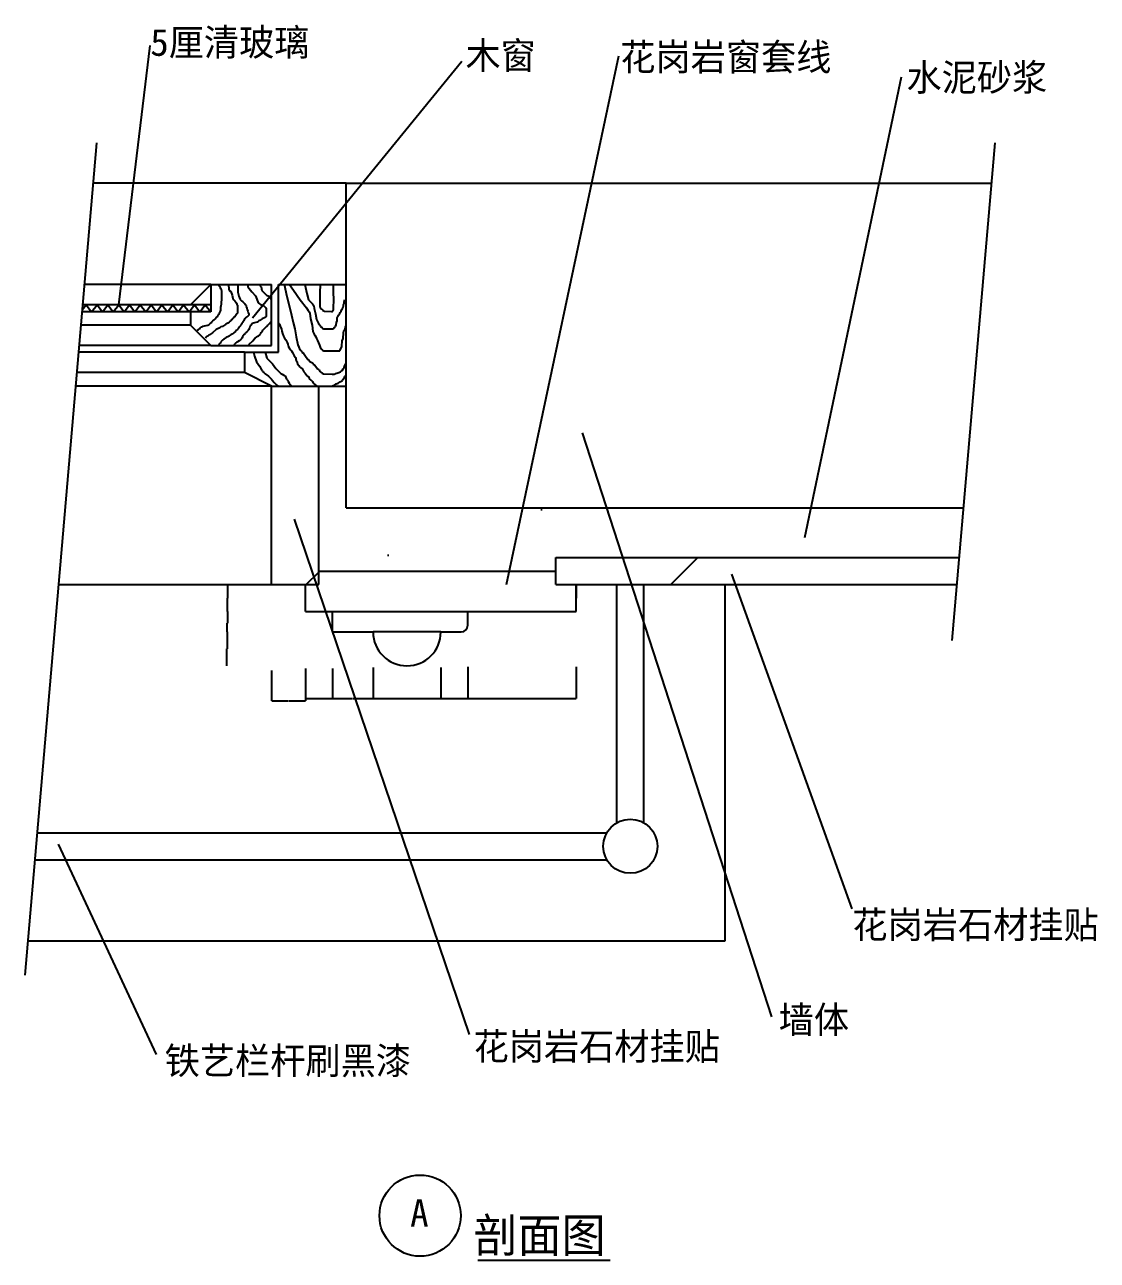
# Model space of a CAD drawing. Header units: metres. Extents: x 1429 to 10326, y -25970 to -14854.
# Drawn here: x 6284 to 10246, y -19419 to -14854 of the extents above; entities that cross this region are included whole.
import ezdxf

# ---------------------------------------------------------------- set-up
doc = ezdxf.new("R2010")
doc.units = ezdxf.units.M
for name, color, linetype in [('2', 2, 'Continuous'), ('3', 3, 'Continuous'), ('4', 4, 'Continuous'), ('7', 7, 'Continuous'), ('BH', 3, 'Continuous'), ('DIM', 3, 'Continuous'), ('TEXT', 3, 'Continuous')]:
    doc.layers.add(name, color=color, linetype=linetype)
doc.dimstyles.get("Standard").update_dxf_attribs({"dimtxt": 2.5, "dimasz": 2.5, "dimexe": 1.25, "dimexo": 0.625, "dimtad": 1, "dimcen": 2.5, "dimazin": 3, "dimtfac": 1, "dimtmove": 0, "dimatfit": 3})

# ---------------------------------------------------------------- blocks, each defined once
blk = doc.blocks.new('BH2')
at = {"layer": 'BH'}
blk.add_lwpolyline([(0, 32), (5, 28), (0, 24), (5, 20), (0, 16), (5, 12), (0, 8), (5, 4), (0, 0)], dxfattribs=at)
blk = doc.blocks.new('*D1')
for p, q in [((7033.72, -16922.93), (7033.72, -16972.93)), ((7033.47, -16972.93), (7033.22, -16972.93)), ((7033.72, -17022.93), (7033.72, -16972.93)), ((7033.72, -16972.93), (7033.72, -16972.93)), ((7033.97, -16972.93), (7034.22, -16972.93))]:
    blk.add_line(p, q)
at = {"layer": 'Defpoints'}
for p in [(7033.72, -16922.93), (7033.72, -16972.93), (7033.72, -17022.93)]:
    blk.add_point(p, dxfattribs=at)
at = {"layer": 'DIM', "insert": (7033.72, -16971.805), "char_height": 1, "attachment_point": 5}
blk.add_mtext('20', dxfattribs=at)
blk = doc.blocks.new('*D2')
for p, q in [((7032.28, -17097.93), (7032.28, -17160.43)), ((7032.53, -17160.43), (7030.75, -17160.43)), ((7031, -17222.93), (7031, -17160.43))]:
    blk.add_line(p, q)
at = {"layer": 'Defpoints'}
for p in [(7032.28, -17097.93), (7032.28, -17160.43), (7031, -17222.93)]:
    blk.add_point(p, dxfattribs=at)
at = {"layer": 'DIM', "insert": (7031.64, -17161.555), "char_height": 1, "attachment_point": 5}
blk.add_mtext('25', dxfattribs=at)
blk = doc.blocks.new('*D44')
for p, q in [((7821.2, -17229.16), (7821.2, -17343.7)), ((7921.2, -17226.35), (7921.2, -17343.7)), ((7821.45, -17343.7), (7870.2, -17343.7)), ((7872.2, -17343.7), (7920.95, -17343.7))]:
    blk.add_line(p, q)
at = {"layer": 'Defpoints'}
for p in [(7821.2, -17229.16), (7921.2, -17226.35), (7821.2, -17343.7)]:
    blk.add_point(p, dxfattribs=at)
at = {"layer": 'DIM', "insert": (7871.2, -17343.7), "char_height": 1, "attachment_point": 5}
blk.add_mtext('20', dxfattribs=at)
blk = doc.blocks.new('*D45')
for p, q in [((7321.2, -17232.53), (7321.2, -17343.7)), ((7421.2, -17232.53), (7421.2, -17343.7)), ((7321.45, -17343.7), (7370.2, -17343.7)), ((7372.2, -17343.7), (7420.95, -17343.7))]:
    blk.add_line(p, q)
at = {"layer": 'Defpoints'}
for p in [(7321.2, -17232.53), (7421.2, -17232.53), (7321.2, -17343.7)]:
    blk.add_point(p, dxfattribs=at)
at = {"layer": 'DIM', "insert": (7371.2, -17343.7), "char_height": 1, "attachment_point": 5}
blk.add_mtext('20', dxfattribs=at)
blk = doc.blocks.new('*D46')
for p, q in [((7196.2, -17239.78), (7196.2, -17352.95)), ((7321.2, -17239.78), (7321.2, -17352.95)), ((7196.45, -17352.95), (7257.7, -17352.95)), ((7259.7, -17352.95), (7320.95, -17352.95))]:
    blk.add_line(p, q)
at = {"layer": 'Defpoints'}
for p in [(7196.2, -17239.78), (7321.2, -17239.78), (7196.2, -17352.95)]:
    blk.add_point(p, dxfattribs=at)
at = {"layer": 'DIM', "insert": (7258.7, -17352.95), "char_height": 1, "attachment_point": 5}
blk.add_mtext('25', dxfattribs=at)
blk = doc.blocks.new('*D47')
for p, q in [((7033.72, -17022.93), (7033.72, -17065.18)), ((7033.97, -17065.18), (7032.03, -17065.18)), ((7032.28, -17097.93), (7032.28, -17065.18))]:
    blk.add_line(p, q)
at = {"layer": 'Defpoints'}
for p in [(7033.72, -17022.93), (7033.72, -17065.18), (7032.28, -17097.93)]:
    blk.add_point(p, dxfattribs=at)
at = {"layer": 'DIM', "insert": (7033, -17066.305), "char_height": 1, "attachment_point": 5}
blk.add_mtext('15', dxfattribs=at)
blk = doc.blocks.new('*D48')
for p, q in [((7571.2, -17229.16), (7571.2, -17343.7)), ((7821.2, -17229.16), (7821.2, -17343.7)), ((7571.45, -17343.7), (7695.2, -17343.7)), ((7697.2, -17343.7), (7820.95, -17343.7))]:
    blk.add_line(p, q)
at = {"layer": 'Defpoints'}
for p in [(7571.2, -17229.16), (7821.2, -17229.16), (7571.2, -17343.7)]:
    blk.add_point(p, dxfattribs=at)
at = {"layer": 'DIM', "insert": (7696.2, -17343.7), "char_height": 1, "attachment_point": 5}
blk.add_mtext('50', dxfattribs=at)
blk = doc.blocks.new('*D49')
for p, q in [((7421.2, -17232.53), (7421.2, -17343.7)), ((7571.2, -17229.16), (7571.2, -17343.7)), ((7421.45, -17343.7), (7495.2, -17343.7)), ((7497.2, -17343.7), (7570.95, -17343.7))]:
    blk.add_line(p, q)
at = {"layer": 'Defpoints'}
for p in [(7421.2, -17232.53), (7571.2, -17229.16), (7421.2, -17343.7)]:
    blk.add_point(p, dxfattribs=at)
at = {"layer": 'DIM', "insert": (7496.2, -17343.7), "char_height": 1, "attachment_point": 5}
blk.add_mtext('30', dxfattribs=at)
blk = doc.blocks.new('*D50')
for p, q in [((8321.2, -16922.93), (8321.2, -16972.93)), ((8320.95, -16972.93), (8320.7, -16972.93)), ((8321.2, -17022.93), (8321.2, -16972.93)), ((8321.2, -16972.93), (8321.2, -16972.93)), ((8321.45, -16972.93), (8321.7, -16972.93))]:
    blk.add_line(p, q)
at = {"layer": 'Defpoints'}
for p in [(8321.2, -16922.93), (8321.2, -16972.93), (8321.2, -17022.93)]:
    blk.add_point(p, dxfattribs=at)
at = {"layer": 'DIM', "insert": (8321.2, -16971.805), "char_height": 1, "attachment_point": 5}
blk.add_mtext('20', dxfattribs=at)
blk = doc.blocks.new('*D51')
for p, q in [((7921.2, -17226.35), (7921.2, -17343.7)), ((8321.2, -17226.35), (8321.2, -17343.7)), ((7921.45, -17343.7), (8120.2, -17343.7)), ((8122.2, -17343.7), (8320.95, -17343.7))]:
    blk.add_line(p, q)
at = {"layer": 'Defpoints'}
for p in [(7921.2, -17226.35), (8321.2, -17226.35), (7921.2, -17343.7)]:
    blk.add_point(p, dxfattribs=at)
at = {"layer": 'DIM', "insert": (8121.2, -17343.7), "char_height": 1, "attachment_point": 5}
blk.add_mtext('80', dxfattribs=at)

msp = doc.modelspace()

# ---------------------------------------------------------------- hatches: boundary and pattern name
at = {"layer": 'BH'}
h = msp.add_hatch(dxfattribs=at)
h.set_pattern_fill('ANSI31', scale=1500)
h.paths.add_polyline_path([(9751.54, -16639.59), (9855.23, -15439.59), (7471.2, -15439.59), (7471.2, -16639.59)])
h = msp.add_hatch(dxfattribs=at)
h.set_pattern_fill('ANSI33', scale=300)
h.paths.add_polyline_path([(7371.2, -16189.59), (7196.2, -16189.59), (7196.2, -16922.93), (7321.2, -16922.93), (7321.2, -16872.93), (7371.2, -16872.93)])
h.paths.add_polyline_path([(7571.2, -17097.93, 1), (7821.2, -17097.93), (7896.2, -17097.93, 0.41), (7921.2, -17072.93), (7921.2, -17022.93), (8321.2, -17022.93), (8321.2, -16922.93), (8246.2, -16922.93), (8246.2, -16872.93), (7321.2, -16872.93), (7321.2, -17022.93), (7421.2, -17022.93), (7421.2, -17097.93)])
h.paths.add_polyline_path([(8246.2, -16822.93), (8246.2, -16922.93), (9727.06, -16922.93), (9735.7, -16822.93)])
h = msp.add_hatch(dxfattribs=at)
h.set_pattern_fill('AR-CONC', scale=15)
h.paths.add_polyline_path([(8246.2, -16872.93), (8246.2, -16822.93), (9735.7, -16822.93), (9751.54, -16639.59), (7471.2, -16639.59), (7471.2, -16189.59), (7371.2, -16189.59), (7371.2, -16872.93)])

# ---------------------------------------------------------------- linework, layer by layer
at = {"layer": '2'}
for p, q in [((7471.2, -15439.59), (9855.23, -15439.59)), ((7471.2, -16639.59), (7471.2, -15439.59)), ((7471.2, -16639.59), (9751.54, -16639.59))]:
    msp.add_line(p, q, dxfattribs=at)
at = {"layer": '3'}
for p, q in [((6549.82, -15291.09), (6284.11, -18366.32)), ((9868.06, -15291.09), (9709.21, -17129.49)), ((6896.2, -15964.59), (6491.63, -15964.59)), ((7096.2, -16139.59), (6476.51, -16139.59))]:
    msp.add_line(p, q, dxfattribs=at)
at = {"layer": '4'}
for p, q in [((7471.2, -15439.59), (6536.99, -15439.59)), ((6896.2, -15889.59), (6971.2, -15814.59)), ((6971.2, -15814.59), (7196.2, -15814.59)), ((6971.2, -15814.59), (6971.2, -15914.59)), ((7196.2, -16039.59), (7196.2, -15814.59)), ((7221.2, -15814.59), (7471.2, -15814.59)), ((7221.2, -16064.59), (7221.2, -15814.59)), ((6896.2, -15914.59), (6896.2, -15964.59)), ((6896.2, -15964.59), (6971.2, -16039.59)), ((6971.2, -16039.59), (7196.2, -16039.59)), ((7096.2, -16064.59), (7221.2, -16064.59)), ((7096.2, -16064.59), (7096.2, -16139.59)), ((7196.2, -16189.59), (7096.2, -16139.59)), ((7196.2, -16189.59), (7471.2, -16189.59)), ((7196.2, -16922.93), (7196.2, -16189.59)), ((7371.2, -16922.93), (7371.2, -16189.59)), ((8246.2, -16822.93), (9735.7, -16822.93)), ((8246.2, -16922.93), (8246.2, -16822.93)), ((7371.2, -16872.93), (8246.2, -16872.93)), ((6408.82, -16922.93), (7196.2, -16922.93)), ((7196.2, -16922.93), (7371.2, -16922.93)), ((7321.2, -17022.93), (7321.2, -16922.93)), ((8246.2, -16922.93), (9727.06, -16922.93)), ((8321.2, -17022.93), (8321.2, -16922.93)), ((8871.2, -18239.59), (8871.2, -16922.93)), ((7321.2, -17022.93), (7421.2, -17022.93)), ((7421.2, -17022.93), (7921.2, -17022.93)), ((7421.2, -17097.93), (7421.2, -17022.93)), ((7921.2, -17022.93), (8321.2, -17022.93)), ((7921.2, -17072.93), (7921.2, -17022.93)), ((7421.2, -17097.93), (7571.2, -17097.93)), ((7821.2, -17097.93), (7571.2, -17097.93)), ((7821.2, -17097.93), (7896.2, -17097.93)), ((6295.06, -18239.59), (8871.2, -18239.59))]:
    msp.add_line(p, q, dxfattribs=at)
for centre, radius, start in [((7896.2, -17072.93), 25, 270), ((7696.2, -17097.93), 125, 180)]:
    msp.add_arc(centre, radius, start, 0, dxfattribs=at)
at = {"layer": '7'}
for p, q in [((6971.2, -15814.59), (6504.59, -15814.59)), ((6971.2, -15914.59), (6495.95, -15914.59)), ((6971.2, -15889.59), (6498.11, -15889.59)), ((7096.2, -16064.59), (6482.99, -16064.59)), ((6971.2, -16039.59), (6485.15, -16039.59)), ((7196.2, -16189.59), (6472.19, -16189.59)), ((8471.2, -17802.99), (8471.2, -16922.93)), ((8571.2, -17802.99), (8571.2, -16922.93)), ((6329.62, -17839.59), (8434.6, -17839.59)), ((6320.98, -17939.59), (8434.6, -17939.59))]:
    msp.add_line(p, q, dxfattribs=at)
msp.add_circle((8521.2, -17889.59), 100, dxfattribs=at)
at = {"layer": 'BH'}
for p, q in [((7000.9, -15816.09), (6999.41, -15814.59)), ((7002.72, -15818.8), (7000.9, -15816.09)), ((7005.44, -15823.34), (7002.72, -15818.8)), ((7007.26, -15826.96), (7005.44, -15823.34)), ((7009.07, -15830.59), (7007.26, -15826.96)), ((7010.89, -15834.21), (7009.07, -15830.59)), ((7011.79, -15838.74), (7010.89, -15834.21)), ((7011.79, -15868.65), (7011.79, -15838.74)), ((7037.2, -15814.59), (7037.2, -15816.09)), ((7037.2, -15816.09), (7038.11, -15830.59)), ((7038.11, -15830.59), (7039.93, -15836.02)), ((7039.93, -15836.02), (7045.37, -15840.56)), ((7045.37, -15840.56), (7049.91, -15853.25)), ((7071.69, -15814.59), (7071.69, -15842.37)), ((7106.71, -15814.59), (7108.9, -15823.34)), ((7108.9, -15823.34), (7123.42, -15841.46)), ((7151.84, -15814.59), (7152.46, -15817.9)), ((7152.46, -15817.9), (7157, -15823.34)), ((7157, -15823.34), (7160.63, -15836.02)), ((7160.63, -15836.02), (7164.26, -15840.56)), ((7164.26, -15840.56), (7167.89, -15844.18)), ((7243.59, -15814.59), (7244.24, -15817.63)), ((7244.24, -15817.63), (7251.67, -15853.25)), ((7262.35, -15814.59), (7277.53, -15835.44)), ((7277.53, -15835.44), (7301.31, -15871.06)), ((7318.38, -15814.59), (7326.57, -15847.31)), ((7375.61, -15816.14), (7374.13, -15842.86)), ((7375.72, -15814.59), (7375.61, -15816.14)), ((7424.39, -15854.73), (7424.39, -15814.59)), ((7010.89, -15881.34), (7011.79, -15868.65)), ((7010.89, -15886.78), (7010.89, -15881.34)), ((7049.91, -15853.25), (7053.54, -15865.93)), ((7053.54, -15865.93), (7056.26, -15871.37)), ((7056.26, -15871.37), (7059.89, -15875)), ((7059.89, -15875), (7063.52, -15879.53)), ((7063.52, -15879.53), (7066.25, -15883.15)), ((7066.25, -15883.15), (7068.06, -15886.78)), ((7071.69, -15842.37), (7075.32, -15856.87)), ((7075.32, -15856.87), (7079.86, -15869.56)), ((7079.86, -15869.56), (7085.31, -15874.09)), ((7085.31, -15874.09), (7089.84, -15878.62)), ((7089.84, -15878.62), (7093.47, -15882.25)), ((7093.47, -15882.25), (7097.1, -15885.87)), ((7097.1, -15885.87), (7098.92, -15889.5)), ((7123.42, -15841.46), (7136.13, -15855.96)), ((7136.13, -15855.96), (7141.57, -15868.65)), ((7141.57, -15868.65), (7147.02, -15881.34)), ((7147.02, -15881.34), (7151.56, -15885.87)), ((7151.56, -15885.87), (7155.19, -15888.59)), ((7167.89, -15844.18), (7172.43, -15848.71)), ((7172.43, -15848.71), (7175.15, -15850.53)), ((7175.15, -15850.53), (7177.88, -15853.25)), ((7177.88, -15853.25), (7183.32, -15855.96)), ((7183.32, -15855.96), (7186.04, -15857.78)), ((7186.04, -15857.78), (7186.95, -15858.68)), ((7186.95, -15858.68), (7189.67, -15861.4)), ((7189.67, -15861.4), (7192.4, -15864.12)), ((7192.4, -15864.12), (7194.21, -15867.75)), ((7251.67, -15853.25), (7260.59, -15891.83)), ((7301.31, -15871.06), (7325.09, -15900.74)), ((7326.57, -15847.31), (7332.52, -15871.06)), ((7332.52, -15871.06), (7341.43, -15879.96)), ((7341.43, -15879.96), (7347.38, -15885.9)), ((7347.38, -15885.9), (7351.84, -15893.32)), ((7374.13, -15842.86), (7374.13, -15896.29)), ((7425.88, -15859.18), (7424.39, -15854.73)), ((7424.39, -15888.87), (7425.88, -15881.44)), ((7425.88, -15881.44), (7425.88, -15859.18)), ((7461.54, -15888.87), (7464.52, -15884.41)), ((7464.52, -15879.96), (7466, -15875.51)), ((7464.52, -15884.41), (7464.52, -15879.96)), ((7466, -15875.51), (7466, -15871.06)), ((6994.55, -15933), (6997.27, -15930.28)), ((6997.27, -15930.28), (6998.18, -15928.47)), ((6998.18, -15928.47), (6999.99, -15926.66)), ((6999.99, -15926.66), (7001.81, -15923.94)), ((7001.81, -15923.94), (7003.63, -15920.31)), ((7003.63, -15920.31), (7005.44, -15917.6)), ((7005.44, -15917.6), (7007.26, -15913.06)), ((7007.26, -15913.06), (7008.16, -15908.53)), ((7008.16, -15908.53), (7009.07, -15903.09)), ((7009.07, -15897.66), (7009.98, -15892.22)), ((7009.07, -15903.09), (7009.07, -15897.66)), ((7009.98, -15892.22), (7010.89, -15886.78)), ((7062.62, -15929.38), (7059.89, -15933)), ((7065.34, -15926.66), (7062.62, -15929.38)), ((7067.15, -15923.03), (7065.34, -15926.66)), ((7069.88, -15920.31), (7067.15, -15923.03)), ((7068.06, -15886.78), (7069.88, -15890.41)), ((7069.88, -15890.41), (7070.78, -15893.12)), ((7070.78, -15917.6), (7069.88, -15920.31)), ((7070.78, -15893.12), (7070.78, -15917.6)), ((7098.92, -15889.5), (7101.64, -15892.22)), ((7101.64, -15892.22), (7102.55, -15895.84)), ((7102.55, -15895.84), (7104.36, -15898.56)), ((7104.36, -15898.56), (7105.27, -15902.19)), ((7107.99, -15931.19), (7104.36, -15933.91)), ((7105.27, -15902.19), (7106.18, -15906.72)), ((7106.18, -15906.72), (7107.99, -15912.16)), ((7107.99, -15912.16), (7109.81, -15917.6)), ((7111.62, -15927.57), (7107.99, -15931.19)), ((7109.81, -15917.6), (7111.62, -15921.22)), ((7111.62, -15921.22), (7111.62, -15927.57)), ((7155.19, -15888.59), (7158.82, -15889.5)), ((7158.82, -15889.5), (7162.45, -15891.31)), ((7162.45, -15891.31), (7166.08, -15892.22)), ((7166.08, -15892.22), (7169.71, -15894.94)), ((7169.71, -15894.94), (7172.43, -15897.66)), ((7172.43, -15897.66), (7174.25, -15900.37)), ((7174.25, -15900.37), (7176.06, -15904)), ((7176.06, -15931.19), (7175.15, -15933)), ((7176.06, -15904), (7176.06, -15931.19)), ((7260.59, -15891.83), (7269.51, -15927.45)), ((7269.51, -15927.45), (7275.45, -15954.17)), ((7325.09, -15900.74), (7331.03, -15909.64)), ((7331.03, -15909.64), (7335.49, -15915.58)), ((7335.49, -15915.58), (7336.98, -15920.03)), ((7336.98, -15920.03), (7339.95, -15940.81)), ((7351.84, -15893.32), (7353.32, -15902.22)), ((7353.32, -15902.22), (7357.78, -15923)), ((7357.78, -15923), (7362.24, -15943.78)), ((7374.13, -15896.29), (7377.1, -15900.74)), ((7377.1, -15900.74), (7380.07, -15905.19)), ((7380.07, -15905.19), (7384.53, -15908.16)), ((7384.53, -15908.16), (7386.02, -15908.16)), ((7386.02, -15908.16), (7386.02, -15909.64)), ((7386.02, -15909.64), (7388.99, -15911.13)), ((7388.99, -15911.13), (7390.48, -15912.61)), ((7390.48, -15912.61), (7416.96, -15914.1)), ((7416.96, -15914.1), (7421.42, -15914.1)), ((7421.42, -15914.1), (7422.91, -15912.61)), ((7422.91, -15912.61), (7424.39, -15908.16)), ((7424.39, -15908.16), (7424.39, -15888.87)), ((7440.74, -15933.39), (7442.23, -15930.42)), ((7442.23, -15930.42), (7443.71, -15927.45)), ((7443.71, -15927.45), (7448.17, -15921.52)), ((7448.17, -15921.52), (7449.66, -15917.06)), ((7449.66, -15917.06), (7452.63, -15912.61)), ((7452.63, -15912.61), (7455.6, -15906.67)), ((7455.6, -15906.67), (7458.57, -15902.22)), ((7458.57, -15902.22), (7460.06, -15897.77)), ((7460.06, -15897.77), (7461.54, -15893.32)), ((7461.54, -15893.32), (7461.54, -15888.87)), ((6925.58, -15980.13), (6929.21, -15977.41)), ((6929.21, -15977.41), (6931.93, -15974.69)), ((6931.93, -15974.69), (6933.74, -15972.88)), ((6933.74, -15972.88), (6936.47, -15971.07)), ((6936.47, -15971.07), (6939.19, -15970.16)), ((6939.19, -15970.16), (6943.73, -15968.35)), ((6943.73, -15968.35), (6948.26, -15966.54)), ((6948.26, -15966.54), (6960.97, -15964.72)), ((6960.97, -15964.72), (6964.6, -15962.91)), ((6964.6, -15962.91), (6967.32, -15960.19)), ((6967.32, -15960.19), (6969.14, -15958.38)), ((6969.14, -15958.38), (6972.77, -15955.66)), ((6972.77, -15955.66), (6975.49, -15952.04)), ((6975.49, -15952.04), (6979.12, -15948.41)), ((6979.12, -15948.41), (6983.66, -15944.79)), ((6983.66, -15944.79), (6987.29, -15941.16)), ((6987.29, -15941.16), (6990.92, -15936.63)), ((6990.92, -15936.63), (6994.55, -15933)), ((7004.53, -15974.69), (6991.83, -15980.13)), ((7009.07, -15971.07), (7004.53, -15974.69)), ((7014.52, -15969.26), (7009.07, -15971.07)), ((7018.15, -15966.54), (7014.52, -15969.26)), ((7021.78, -15963.82), (7018.15, -15966.54)), ((7025.41, -15962.01), (7021.78, -15963.82)), ((7027.22, -15960.19), (7025.41, -15962.01)), ((7034.48, -15956.57), (7027.22, -15960.19)), ((7039.93, -15952.94), (7034.48, -15956.57)), ((7041.74, -15951.13), (7039.93, -15952.94)), ((7044.47, -15949.32), (7041.74, -15951.13)), ((7045.37, -15947.5), (7044.47, -15949.32)), ((7048.1, -15945.69), (7045.37, -15947.5)), ((7050.82, -15942.97), (7048.1, -15945.69)), ((7052.63, -15940.25), (7050.82, -15942.97)), ((7055.36, -15937.53), (7052.63, -15940.25)), ((7056.26, -15934.82), (7055.36, -15937.53)), ((7059.89, -15933), (7056.26, -15934.82)), ((7072.6, -15977.41), (7069.88, -15980.13)), ((7075.32, -15974.69), (7072.6, -15977.41)), ((7078.04, -15971.07), (7075.32, -15974.69)), ((7080.77, -15967.44), (7078.04, -15971.07)), ((7081.68, -15963.82), (7080.77, -15967.44)), ((7084.4, -15961.1), (7081.68, -15963.82)), ((7086.21, -15957.47), (7084.4, -15961.1)), ((7089.84, -15952.94), (7086.21, -15957.47)), ((7091.66, -15949.32), (7089.84, -15952.94)), ((7093.47, -15947.5), (7091.66, -15949.32)), ((7095.29, -15944.79), (7093.47, -15947.5)), ((7097.1, -15941.16), (7095.29, -15944.79)), ((7098.92, -15938.44), (7097.1, -15941.16)), ((7100.73, -15936.63), (7098.92, -15938.44)), ((7104.36, -15933.91), (7100.73, -15936.63)), ((7113.44, -15976.51), (7112.53, -15980.13)), ((7116.16, -15971.98), (7113.44, -15976.51)), ((7117.07, -15967.44), (7116.16, -15971.98)), ((7119.79, -15965.63), (7117.07, -15967.44)), ((7121.61, -15962.91), (7119.79, -15965.63)), ((7122.51, -15960.19), (7121.61, -15962.91)), ((7123.42, -15958.38), (7122.51, -15960.19)), ((7127.96, -15956.57), (7123.42, -15958.38)), ((7142.48, -15953.85), (7127.96, -15956.57)), ((7146.11, -15951.13), (7142.48, -15953.85)), ((7148.83, -15948.41), (7146.11, -15951.13)), ((7152.46, -15947.5), (7148.83, -15948.41)), ((7154.28, -15945.69), (7152.46, -15947.5)), ((7157.91, -15943.88), (7154.28, -15945.69)), ((7161.54, -15941.16), (7157.91, -15943.88)), ((7172.43, -15935.72), (7161.54, -15941.16)), ((7166.99, -15979.23), (7169.71, -15976.51)), ((7169.71, -15976.51), (7176.97, -15969.26)), ((7175.15, -15933), (7172.43, -15935.72)), ((7176.97, -15969.26), (7178.78, -15968.35)), ((7178.78, -15968.35), (7180.6, -15967.44)), ((7180.6, -15967.44), (7182.41, -15963.82)), ((7182.41, -15963.82), (7185.14, -15962.01)), ((7185.14, -15962.01), (7186.04, -15961.1)), ((7186.04, -15961.1), (7187.86, -15958.38)), ((7187.86, -15958.38), (7192.4, -15953.85)), ((7192.4, -15953.85), (7195.12, -15951.13)), ((7221.2, -15955.46), (7224.92, -15960.1)), ((7224.92, -15960.1), (7227.9, -15967.52)), ((7227.9, -15967.52), (7230.87, -15973.46)), ((7230.87, -15973.46), (7232.35, -15979.4)), ((7275.45, -15954.17), (7281.4, -15977.91)), ((7339.95, -15940.81), (7345.89, -15964.56)), ((7345.89, -15964.56), (7348.86, -15988.3)), ((7362.24, -15943.78), (7365.21, -15951.2)), ((7365.21, -15951.2), (7369.67, -15958.62)), ((7369.67, -15958.62), (7371.16, -15961.59)), ((7371.16, -15961.59), (7374.13, -15964.56)), ((7374.13, -15964.56), (7377.1, -15969.01)), ((7377.1, -15969.01), (7381.56, -15971.98)), ((7381.56, -15971.98), (7386.02, -15976.43)), ((7386.02, -15976.43), (7388.99, -15977.91)), ((7421.42, -15977.91), (7424.39, -15976.43)), ((7424.39, -15976.43), (7427.36, -15973.46)), ((7427.36, -15973.46), (7430.34, -15971.98)), ((7430.34, -15971.98), (7431.82, -15969.01)), ((7431.82, -15969.01), (7434.79, -15963.07)), ((7434.79, -15963.07), (7436.28, -15954.17)), ((7436.28, -15954.17), (7437.77, -15948.23)), ((7437.77, -15936.36), (7440.74, -15933.39)), ((7437.77, -15948.23), (7437.77, -15936.36)), ((7467.49, -15977.91), (7468.98, -15970.49)), ((7468.98, -15970.49), (7471.2, -15966.05)), ((6921.04, -15982.85), (6925.58, -15980.13)), ((6954.62, -16009.14), (6951.89, -16011.85)), ((6957.34, -16006.42), (6954.62, -16009.14)), ((6960.97, -16004.6), (6957.34, -16006.42)), ((6962.79, -16002.79), (6960.97, -16004.6)), ((6964.6, -16001.88), (6962.79, -16002.79)), ((6966.42, -16000.07), (6964.6, -16001.88)), ((6970.05, -15998.26), (6966.42, -16000.07)), ((6973.68, -15995.54), (6970.05, -15998.26)), ((6977.31, -15992.82), (6973.68, -15995.54)), ((6991.83, -15980.13), (6977.31, -15992.82)), ((7011.79, -16022.73), (7009.07, -16025.45)), ((7015.42, -16019.11), (7011.79, -16022.73)), ((7019.96, -16016.39), (7015.42, -16019.11)), ((7022.68, -16014.57), (7019.96, -16016.39)), ((7024.5, -16012.76), (7022.68, -16014.57)), ((7028.13, -16010.04), (7024.5, -16012.76)), ((7030.85, -16008.23), (7028.13, -16010.04)), ((7034.48, -16007.32), (7030.85, -16008.23)), ((7039.02, -16004.6), (7034.48, -16007.32)), ((7042.65, -16001.88), (7039.02, -16004.6)), ((7047.19, -15999.17), (7042.65, -16001.88)), ((7049.91, -15997.35), (7047.19, -15999.17)), ((7051.73, -15996.45), (7049.91, -15997.35)), ((7055.36, -15993.73), (7051.73, -15996.45)), ((7058.08, -15991.01), (7055.36, -15993.73)), ((7062.62, -15987.38), (7058.08, -15991.01)), ((7066.25, -15982.85), (7062.62, -15987.38)), ((7069.88, -15980.13), (7066.25, -15982.85)), ((7076.23, -16022.73), (7074.41, -16023.64)), ((7078.04, -16020.92), (7076.23, -16022.73)), ((7080.77, -16019.11), (7078.04, -16020.92)), ((7083.49, -16016.39), (7080.77, -16019.11)), ((7084.4, -16014.57), (7083.49, -16016.39)), ((7087.12, -16010.95), (7084.4, -16014.57)), ((7088.94, -16007.32), (7087.12, -16010.95)), ((7090.75, -16003.7), (7088.94, -16007.32)), ((7091.66, -16001.88), (7090.75, -16003.7)), ((7098.01, -15995.54), (7091.66, -16001.88)), ((7099.83, -15992.82), (7098.01, -15995.54)), ((7105.27, -15989.2), (7099.83, -15992.82)), ((7107.09, -15986.48), (7105.27, -15989.2)), ((7109.81, -15983.76), (7107.09, -15986.48)), ((7112.53, -15980.13), (7109.81, -15983.76)), ((7112.53, -16036.33), (7127.05, -16021.82)), ((7127.05, -16021.82), (7131.59, -16016.39)), ((7131.59, -16016.39), (7134.31, -16012.76)), ((7134.31, -16012.76), (7137.04, -16010.95)), ((7137.04, -16010.95), (7140.67, -16009.14)), ((7140.67, -16009.14), (7145.2, -16005.51)), ((7145.2, -16005.51), (7147.93, -16003.7)), ((7147.93, -16003.7), (7149.74, -16001.88)), ((7149.74, -16001.88), (7152.46, -16000.07)), ((7152.46, -16000.07), (7153.37, -15999.17)), ((7153.37, -15999.17), (7154.28, -15997.35)), ((7154.28, -15997.35), (7156.09, -15994.63)), ((7156.09, -15994.63), (7157.91, -15991.91)), ((7157.91, -15991.91), (7159.72, -15989.2)), ((7159.72, -15989.2), (7162.45, -15985.57)), ((7162.45, -15985.57), (7164.26, -15982.85)), ((7164.26, -15982.85), (7166.99, -15979.23)), ((7232.35, -15979.4), (7233.84, -15986.82)), ((7233.84, -15986.82), (7236.81, -15995.72)), ((7236.81, -15995.72), (7239.78, -16004.63)), ((7239.78, -16004.63), (7244.24, -16012.05)), ((7244.24, -16012.05), (7248.7, -16017.98)), ((7248.7, -16017.98), (7251.67, -16023.92)), ((7281.4, -15977.91), (7287.34, -16007.59)), ((7287.34, -16007.59), (7293.28, -16037.28)), ((7348.86, -15988.3), (7353.32, -15997.21)), ((7353.32, -15997.21), (7356.29, -16001.66)), ((7356.29, -16001.66), (7359.27, -16007.59)), ((7359.27, -16007.59), (7362.24, -16013.53)), ((7362.24, -16013.53), (7365.21, -16020.95)), ((7365.21, -16020.95), (7369.67, -16029.86)), ((7388.99, -15977.91), (7421.42, -15977.91)), ((7457.09, -16022.44), (7460.06, -16013.53)), ((7457.09, -16028.37), (7457.09, -16022.44)), ((7460.06, -16013.53), (7461.54, -15992.75)), ((7461.54, -15992.75), (7463.03, -15985.33)), ((7463.03, -15985.33), (7467.49, -15977.91)), ((7002.72, -16033.61), (7000.9, -16038.14)), ((7008.16, -16028.17), (7002.72, -16033.61)), ((7009.07, -16025.45), (7008.16, -16028.17)), ((7058.99, -16034.51), (7058.08, -16037.23)), ((7063.52, -16029.98), (7058.99, -16034.51)), ((7067.15, -16027.26), (7063.52, -16029.98)), ((7070.78, -16026.36), (7067.15, -16027.26)), ((7073.51, -16025.45), (7070.78, -16026.36)), ((7074.41, -16023.64), (7073.51, -16025.45)), ((7128.71, -16064.59), (7132.78, -16078.83)), ((7172.08, -16064.59), (7178.85, -16086.25)), ((7251.67, -16023.92), (7253.16, -16028.37)), ((7253.16, -16028.37), (7256.13, -16034.31)), ((7256.13, -16034.31), (7257.62, -16041.73)), ((7257.62, -16041.73), (7260.59, -16047.67)), ((7260.59, -16047.67), (7263.56, -16052.12)), ((7263.56, -16052.12), (7266.53, -16056.57)), ((7266.53, -16056.57), (7269.51, -16059.54)), ((7269.51, -16059.54), (7273.96, -16065.48)), ((7273.96, -16065.48), (7279.91, -16077.35)), ((7293.28, -16037.28), (7296.26, -16046.18)), ((7296.26, -16046.18), (7300.71, -16055.09)), ((7300.71, -16055.09), (7305.17, -16059.54)), ((7305.17, -16059.54), (7308.15, -16063.99)), ((7308.15, -16063.99), (7314.09, -16068.44)), ((7314.09, -16068.44), (7318.55, -16075.86)), ((7369.67, -16029.86), (7372.64, -16038.76)), ((7372.64, -16038.76), (7375.61, -16046.18)), ((7375.61, -16046.18), (7378.59, -16052.12)), ((7378.59, -16052.12), (7383.04, -16055.09)), ((7383.04, -16055.09), (7384.53, -16056.57)), ((7384.53, -16056.57), (7388.99, -16059.54)), ((7388.99, -16059.54), (7448.17, -16059.54)), ((7448.17, -16059.54), (7451.14, -16053.6)), ((7451.14, -16053.6), (7455.6, -16044.7)), ((7455.6, -16035.79), (7457.09, -16028.37)), ((7455.6, -16044.7), (7455.6, -16035.79)), ((7132.78, -16078.83), (7140.21, -16099.61)), ((7140.21, -16099.61), (7146.16, -16108.52)), ((7146.16, -16108.52), (7152.1, -16117.42)), ((7178.85, -16086.25), (7199.66, -16107.03)), ((7199.66, -16107.03), (7205.6, -16115.94)), ((7279.91, -16077.35), (7284.37, -16083.28)), ((7284.37, -16083.28), (7285.85, -16086.25)), ((7285.85, -16086.25), (7285.85, -16090.71)), ((7285.85, -16090.71), (7287.34, -16095.16)), ((7287.34, -16095.16), (7290.31, -16099.61)), ((7290.31, -16099.61), (7290.31, -16102.58)), ((7290.31, -16102.58), (7291.8, -16107.03)), ((7291.8, -16107.03), (7296.26, -16112.97)), ((7296.26, -16112.97), (7299.23, -16118.9)), ((7318.55, -16075.86), (7330.44, -16090.71)), ((7330.44, -16090.71), (7334.9, -16095.16)), ((7334.9, -16095.16), (7337.87, -16098.13)), ((7337.87, -16098.13), (7342.33, -16101.09)), ((7342.33, -16101.09), (7346.78, -16104.06)), ((7346.78, -16104.06), (7349.76, -16108.52)), ((7349.76, -16108.52), (7354.21, -16111.48)), ((7354.21, -16111.48), (7360.16, -16117.42)), ((7465.41, -16117.42), (7466.9, -16112.97)), ((7466.9, -16112.97), (7468.38, -16108.52)), ((7468.38, -16108.52), (7471.2, -16104.76)), ((7152.1, -16117.42), (7156.56, -16124.84)), ((7156.56, -16124.84), (7161.02, -16130.78)), ((7161.02, -16130.78), (7162.51, -16135.23)), ((7162.51, -16135.23), (7166.96, -16139.68)), ((7166.96, -16139.68), (7172.91, -16144.13)), ((7172.91, -16144.13), (7184.8, -16153.04)), ((7184.8, -16153.04), (7190.74, -16158.98)), ((7190.74, -16158.98), (7195.2, -16163.43)), ((7205.6, -16115.94), (7211.55, -16124.84)), ((7211.55, -16124.84), (7218.98, -16132.26)), ((7218.98, -16132.26), (7224.92, -16138.2)), ((7224.92, -16138.2), (7230.87, -16142.65)), ((7230.87, -16142.65), (7235.33, -16145.62)), ((7235.33, -16145.62), (7241.27, -16148.59)), ((7241.27, -16148.59), (7245.73, -16151.55)), ((7245.73, -16151.55), (7247.21, -16154.52)), ((7247.21, -16154.52), (7248.7, -16157.49)), ((7248.7, -16157.49), (7251.67, -16163.43)), ((7299.23, -16118.9), (7303.69, -16121.87)), ((7303.69, -16121.87), (7305.17, -16121.87)), ((7305.17, -16121.87), (7308.15, -16123.36)), ((7308.15, -16123.36), (7309.63, -16124.84)), ((7309.63, -16124.84), (7311.12, -16129.29)), ((7311.12, -16129.29), (7314.09, -16133.75)), ((7314.09, -16133.75), (7315.58, -16136.71)), ((7315.58, -16136.71), (7320.03, -16141.17)), ((7320.03, -16141.17), (7323.01, -16145.62)), ((7323.01, -16145.62), (7327.46, -16151.55)), ((7327.46, -16151.55), (7328.95, -16153.04)), ((7328.95, -16153.04), (7331.92, -16154.52)), ((7331.92, -16154.52), (7333.41, -16157.49)), ((7333.41, -16157.49), (7334.9, -16160.46)), ((7334.9, -16160.46), (7337.87, -16163.43)), ((7360.16, -16117.42), (7366.1, -16126.32)), ((7366.1, -16126.32), (7370.56, -16129.29)), ((7370.56, -16129.29), (7372.05, -16129.29)), ((7372.05, -16129.29), (7373.53, -16132.26)), ((7373.53, -16132.26), (7375.02, -16135.23)), ((7375.02, -16135.23), (7377.99, -16138.2)), ((7377.99, -16138.2), (7382.45, -16141.17)), ((7382.45, -16141.17), (7388.4, -16144.13)), ((7388.4, -16144.13), (7419.34, -16145.62)), ((7419.34, -16145.62), (7426.77, -16145.62)), ((7426.77, -16145.62), (7431.23, -16144.13)), ((7431.23, -16144.13), (7432.71, -16142.65)), ((7432.71, -16142.65), (7437.17, -16141.17)), ((7437.17, -16141.17), (7444.6, -16139.68)), ((7444.6, -16139.68), (7450.55, -16136.71)), ((7450.55, -16136.71), (7456.49, -16132.26)), ((7456.49, -16132.26), (7460.95, -16126.32)), ((7460.95, -16126.32), (7463.92, -16120.39)), ((7460.95, -16163.43), (7465.41, -16157.49)), ((7463.92, -16120.39), (7465.41, -16117.42)), ((7465.41, -16157.49), (7466.9, -16154.52)), ((7466.9, -16154.52), (7469.87, -16151.55)), ((7469.87, -16151.55), (7471.2, -16147.56)), ((7195.2, -16163.43), (7199.66, -16169.36)), ((7199.66, -16169.36), (7205.6, -16176.78)), ((7205.6, -16176.78), (7210.06, -16181.24)), ((7210.06, -16181.24), (7216.01, -16185.69)), ((7216.01, -16185.69), (7217.49, -16185.69)), ((7217.49, -16185.69), (7217.49, -16187.17)), ((7217.49, -16187.17), (7220.46, -16188.66)), ((7220.46, -16188.66), (7221.4, -16189.59)), ((7251.67, -16163.43), (7254.65, -16167.88)), ((7254.65, -16167.88), (7257.62, -16172.33)), ((7257.62, -16172.33), (7260.59, -16178.27)), ((7260.59, -16178.27), (7265.05, -16184.21)), ((7265.05, -16184.21), (7269.51, -16188.66)), ((7269.51, -16188.66), (7270.44, -16189.59)), ((7337.87, -16163.43), (7339.35, -16166.4)), ((7339.35, -16166.4), (7340.84, -16166.4)), ((7340.84, -16166.4), (7343.81, -16169.36)), ((7343.81, -16169.36), (7346.78, -16172.33)), ((7346.78, -16172.33), (7349.76, -16178.27)), ((7349.76, -16178.27), (7355.7, -16184.21)), ((7355.7, -16184.21), (7361.65, -16188.66)), ((7361.65, -16188.66), (7363.52, -16189.59)), ((7418.95, -16189.59), (7423.8, -16187.17)), ((7423.8, -16187.17), (7428.26, -16185.69)), ((7428.26, -16185.69), (7434.2, -16181.24)), ((7434.2, -16181.24), (7441.63, -16178.27)), ((7441.63, -16178.27), (7449.06, -16173.82)), ((7449.06, -16173.82), (7457.98, -16169.36)), ((7457.98, -16169.36), (7460.95, -16163.43))]:
    msp.add_line(p, q, dxfattribs=at)
msp.add_lwpolyline([(6496.52, -15907.94), (6511.2, -15889.59), (6531.2, -15914.59), (6551.2, -15889.59), (6571.2, -15914.59), (6591.2, -15889.59), (6611.2, -15914.59), (6631.2, -15889.59), (6651.2, -15914.59)], dxfattribs=at)
at = {"layer": 'TEXT'}
msp.add_line((7957.62, -19419.42), (8447.42, -19419.42), dxfattribs=at)
msp.add_circle((7744.66, -19254.42), 150, dxfattribs=at)

# ---------------------------------------------------------------- block references
at = {"layer": '3', "xscale": 5, "yscale": 5, "zscale": 5, "rotation": 90}
for p in [(6811.2, -15914.59), (6971.2, -15914.59)]:
    msp.add_blockref('BH2', p, dxfattribs=at)

# ---------------------------------------------------------------- texts
at = {"layer": 'TEXT'}
for s, height, p in [('5厘清玻璃', 100, (6748.06, -14969.29)), ('木窗', 100, (7912.44, -15018.14)), ('花岗岩窗套线', 100, (8484.23, -15023.59)), ('水泥砂浆', 100, (9541.51, -15098.92)), ('花岗岩石材挂贴', 100, (9341.61, -18229.53)), ('墙体', 100, (9069.59, -18580.54)), ('花岗岩石材挂贴', 100, (7942.34, -18678.98)), ('铁艺栏杆刷黑漆', 100, (6801.15, -18731.99)), ('A', 100, (7708.08, -19294.64)), ('剖面图', 125, (7942.3, -19389.53))]:
    msp.add_text(s, height=height, dxfattribs=at).set_placement(p)

# ---------------------------------------------------------------- dimensions: what is measured, and where the dimension line sits
at = {"layer": 'DIM'}
for base, p1, p2, text, picture, middle in [((7033.72, -16972.93), (7033.72, -16922.93), (7033.72, -17022.93), '20', '*D1', (7033.72, -16971.805)), ((8321.2, -16972.93), (8321.2, -17022.93), (8321.2, -16922.93), '20', '*D50', (8321.2, -16971.805)), ((7033.72, -17065.18), (7033.72, -17022.93), (7032.28, -17097.93), '15', '*D47', (7033, -17066.305)), ((7032.28, -17160.43), (7032.28, -17097.93), (7031, -17222.93), '25', '*D2', (7031.64, -17161.555)), ((7196.2, -17352.95), (7196.2, -17239.78), (7321.2, -17239.78), '25', '*D46', (7258.7, -17352.95)), ((7321.2, -17343.7), (7321.2, -17232.53), (7421.2, -17232.53), '20', '*D45', (7371.2, -17343.7)), ((7421.2, -17343.7), (7421.2, -17232.53), (7571.2, -17229.16), '30', '*D49', (7496.2, -17343.7)), ((7571.2, -17343.7), (7571.2, -17229.16), (7821.2, -17229.16), '50', '*D48', (7696.2, -17343.7)), ((7821.2, -17343.7), (7821.2, -17229.16), (7921.2, -17226.35), '20', '*D44', (7871.2, -17343.7)), ((7921.2, -17343.7), (7921.2, -17226.35), (8321.2, -17226.35), '80', '*D51', (8121.2, -17343.7))]:
    dim = msp.add_linear_dim(base=base, p1=p1, p2=p2, text=text, dimstyle='Standard', dxfattribs=at)
    dim.commit()
    dim.dimension.update_dxf_attribs({"geometry": picture, "text_midpoint": middle})

# ---------------------------------------------------------------- leaders
at = {"layer": 'BH'}
msp.add_leader([(6408.26, -17882.06), (6769.81, -18659.08)], dimstyle='Standard', dxfattribs=at)
at = {"layer": 'DIM'}
for points in [[(6631.2, -15889.59), (6748.16, -14930.86)], [(8063.39, -16922.47), (8479.24, -14969.51)], [(7125.32, -15936.89), (7898.99, -14988.83)], [(9165.87, -16748.55), (9523.69, -15046.81)], [(8343.85, -16362.04), (9042.36, -18519.8)], [(7280.06, -16680.91), (7926.28, -18585.18)], [(8895.08, -16883.82), (9340.24, -18121.01)]]:
    msp.add_leader(points, dimstyle='Standard', dxfattribs=at)

doc.saveas('drawing.dxf')
